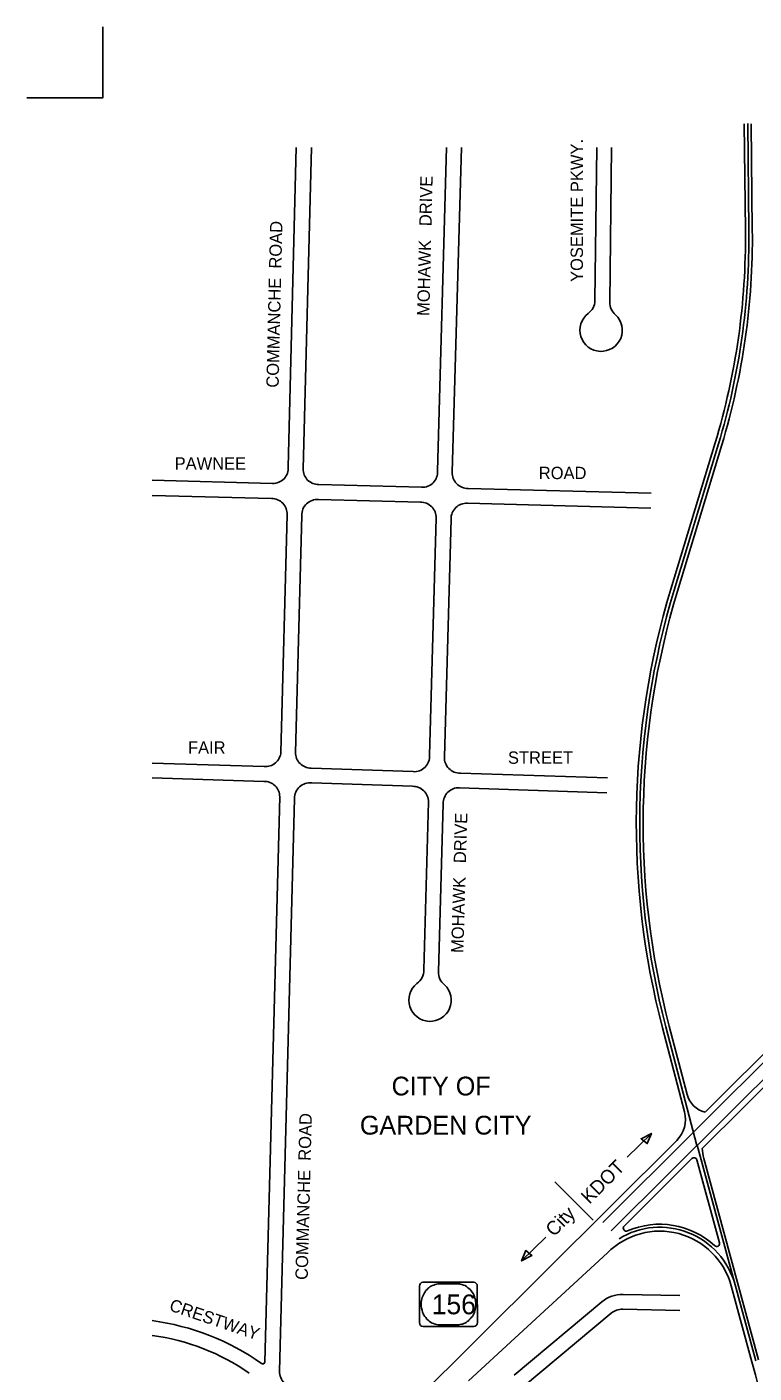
# Model space of a CAD drawing. Extents: x -155.21 to -154.573, y -33.693 to -32.918.
# Drawn here: x -155.21 to -154.931, y -33.434 to -32.918 of the extents above; entities that cross this region are included whole.
import ezdxf

# ---------------------------------------------------------------- set-up
doc = ezdxf.new("R2010")
doc.units = 0
for name, color, linetype in [('PL Inter City Label Text', 7, 'Continuous'), ('PL Inter Gray Bkgrd Streets', 7, 'Continuous'), ('PL Inter Maintenance Info', 7, 'Continuous'), ('PL Inter Plot Fence Markers', 7, 'Continuous'), ('PL Inter Road Lines', 7, 'Continuous'), ('PL Inter Route Shields', 7, 'Continuous')]:
    doc.layers.add(name, color=color, linetype=linetype)

msp = doc.modelspace()

# ---------------------------------------------------------------- linework, layer by layer
at = {"layer": 'PL Inter Gray Bkgrd Streets'}
for p, q in [((-155.10652778588326, -32.96415760328856), (-155.10962313925864, -33.08671502941581)), ((-155.10076182748134, -32.96415760328856), (-155.10391243172793, -33.08744410453971)), ((-155.04893290447419, -32.96415760328856), (-155.05236823098244, -33.088237961865744)), ((-155.04324904369815, -32.96415760328856), (-155.04671138549105, -33.088765825804046)), ((-154.99203356447316, -33.02293532647817), (-154.99129562256158, -32.96415760328856)), ((-154.98633723047044, -33.02353098323912), (-154.98561067283399, -32.96415760328856)), ((-155.16178766560688, -33.09180919463199), (-155.11568776261566, -33.09305500957277)), ((-155.097897044906, -33.093454508774876), (-155.0584883231595, -33.0945314517336)), ((-155.16178766560688, -33.09760766885573), (-155.11604326918456, -33.09880867250012)), ((-155.09806053947682, -33.09922381767923), (-155.05894247014038, -33.1002305940297)), ((-155.04067964932028, -33.09496068231989), (-154.970421988639, -33.09678841955496)), ((-155.04089418024242, -33.10066945573101), (-154.9705697926087, -33.10246831496225)), ((-155.11007028865774, -33.10502937015701), (-155.11245927870564, -33.196072964477274)), ((-155.10442171068297, -33.105312212340806), (-155.10681103007312, -33.19616079405859)), ((-155.05292719503862, -33.10633431260054), (-155.05543894823307, -33.19727440895026)), ((-155.04719984790265, -33.10671057175911), (-155.0497231717501, -33.19792493293558)), ((-155.16178766560688, -33.200299783731715), (-155.1189123792697, -33.201622263159926)), ((-155.100835020638, -33.20221641943845), (-155.06171270668773, -33.20356917215527)), ((-155.16178766560688, -33.20593730911101), (-155.11893771701182, -33.207286601991655)), ((-155.1006261109088, -33.2078926478635), (-155.0619981948534, -33.20919360196567)), ((-155.04362500789654, -33.20414653400549), (-154.98723227934988, -33.20594827077175)), ((-155.0440155803922, -33.209765590587985), (-154.9874169562962, -33.21162708686991)), ((-155.11290471350912, -33.21320405369681), (-155.11860092112357, -33.429900937571965)), ((-155.10721023069735, -33.21384775557463), (-155.11299519021225, -33.43352254716402)), ((-155.0558808603022, -33.21517722528965), (-155.05767912346144, -33.27960648276195)), ((-155.05021378056898, -33.215782246375746), (-155.05202789221715, -33.28029208837238)), ((-154.98124640115216, -33.40402589807344), (-154.95940707908528, -33.40448088394983)), ((-154.9893940828551, -33.40688508026173), (-155.0229966097396, -33.43494872908833)), ((-154.9857519599091, -33.41124604326288), (-155.0193544867936, -33.43930969208947)), ((-154.98136474668448, -33.409706483623026), (-154.95952542461757, -33.410161469499414))]:
    msp.add_line(p, q, dxfattribs=at)
for centre, radius, start, end in [((-154.99794206648676, -33.022961007028535), 0.005908557821954532, 304.03567331623657, 0.2490272294372744), ((-154.98043109359034, -33.0237001065339), 0.005908557821954532, 178.35977323604558, 231.6258747027723), ((-154.98964555207598, -33.03427376126049), 0.00812801721093852, 127.86892680072606, 46.96945753408477), ((-155.11551574164858, -33.08714895637945), 0.005908557821954532, 268.33166254872145, 4.211617760672482), ((-155.09800476875213, -33.08754693303619), 0.005908557821954532, 179.0028131254533, 271.0446650277844), ((-155.0582639568865, -33.088627155390185), 0.005908557821954532, 267.8237782632654, 3.776776635849501), ((-155.04080983779818, -33.08905355895098), 0.005908557821954532, 177.2087236239942, 271.2625507354719), ((-155.1159705721134, -33.104716783083994), 0.005908557821954532, 356.9674012486441, 90.70496736796963), ((-155.09851645302507, -33.10511475974073), 0.005908557821954532, 85.57456931626753, 181.91507094285595), ((-155.05883249496753, -33.10613812828663), 0.005908557821954532, 358.09723456320717, 91.0665000371788), ((-155.04129309516705, -33.10656453184742), 0.005908557821954532, 86.12874377337697, 181.41630547325337), ((-155.11835843205384, -33.19573972986062), 0.005908557821954532, 264.6204269881007, 356.7668805086529), ((-155.1009043129655, -33.19630826794168), 0.005908557821954532, 178.56978489477777, 270.6719489001963), ((-155.0613340625242, -33.1976727593362), 0.005908557821954532, 266.3257380491489, 3.8657693461773306), ((-155.04382308962778, -33.19824129741725), 0.005908557821954532, 176.93071940785285, 271.9211751006753), ((-155.11881326251867, -33.213193848948954), 0.005908557821954532, 359.9010436570991, 91.20693488947325), ((-155.10130228962223, -33.21376238703001), 0.005908557821954532, 83.42864106835495, 180.82785472377026), ((-155.06178889298906, -33.21509845152048), 0.005908557821954532, 359.2361015389774, 92.03004239786412), ((-155.04430634699665, -33.21566698960154), 0.005908557821954532, 87.179272621312, 181.11772547452824), ((-155.06357978794438, -33.27991179276056), 0.005908557821954532, 303.97989887488984, 2.9619356825953105), ((-155.05525085739748, -33.29119606704605), 0.008125967441498636, 128.2130933477695, 46.45968128664265), ((-155.046125668856, -33.28056561155377), 0.005908557821954532, 177.34667456455276, 233.34361874101862), ((-154.98150281647213, -33.41633383343088), 0.012310606060606058, 88.80651057592539, 129.86744556002577), ((-155.17421470730022, -33.50737075532984), 0.09409947166373903, 54.74099323891523, 82.41118883837542), ((-154.98150281647213, -33.41633383343088), 0.006628787878787878, 88.80651057592539, 129.86744556002577), ((-155.17339504865166, -33.504936944468554), 0.08595833776810818, 55.385336722373054, 82.23935696396501), ((-155.11939601405197, -33.42991345872045), 0.0007951915139904496, 231.26593598334074, 0.902221161936609), ((-155.10708716459692, -33.43360184952127), 0.005908557821954532, 179.2309753174765, 227.23336142641276)]:
    msp.add_arc(centre, radius, start, end, dxfattribs=at)
at = {"layer": 'PL Inter Maintenance Info'}
for p, q in [((-154.9334583438531, -32.955065823794094), (-154.93299617669814, -32.99589058914812)), ((-154.98902511210466, -33.37639042519251), (-154.68768995369587, -33.0765360292329)), ((-154.94465883109922, -33.077906856845885), (-154.96162626000614, -33.13398214018465)), ((-154.98581891665336, -33.37961245370776), (-154.69054064824985, -33.08578518416619)), ((-154.96481945996817, -33.30146986794622), (-154.95294343990568, -33.34689852721437)), ((-154.95287489913105, -33.34683032324943), (-154.9303499467894, -33.42947710363953)), ((-155.00736338923295, -33.36088889399188), (-154.99269386634822, -33.375558416876615))]:
    msp.add_line(p, q, dxfattribs=at)
for points in [[(-154.9796542904507, -33.351342061638306), (-154.9703403076667, -33.34226092842395), (-154.9742987503499, -33.34435657455033), (-154.9719702546539, -33.34621937110713), (-154.9703403076667, -33.34226092842395)], [(-155.01085613277695, -33.38207820482538), (-155.02017011556092, -33.39115933803974), (-155.01621167287774, -33.38906369191336), (-155.01854016857374, -33.387200895356564), (-155.02017011556092, -33.39115933803974)]]:
    msp.add_lwpolyline(points, dxfattribs=at)
for centre, radius, start, end in [((-155.20551659300705, -32.9989757259365), 0.2725378787878788, 343.1650758922254, 0.6486037588892444), ((-154.66614457000634, -33.22338988402224), 0.30871212121212116, 163.1650758922266, 194.6504689134235), ((-154.9671710852002, -33.40817636702424), 0.02992424242424242, 15.245388498515382, 121.46950360703912)]:
    msp.add_arc(centre, radius, start, end, dxfattribs=at)
at = {"layer": 'PL Inter Plot Fence Markers'}
msp.add_lwpolyline([(-155.2098292930948, -32.94511133080386), (-155.18072705954629, -32.945218209349186), (-155.18067498863817, -32.91798099899015)], dxfattribs=at)
at = {"layer": 'PL Inter Road Lines'}
for p, q in [((-154.9347840164828, -32.95508083140877), (-154.93432184932783, -32.99590559676279)), ((-154.9321323314283, -32.95508083140877), (-154.9316705040684, -32.99587558153343)), ((-154.94592777087223, -33.077522897209775), (-154.96289519977918, -33.13359818054854)), ((-154.9433898913262, -33.078290816482), (-154.96035732023316, -33.13436609982076)), ((-154.94978551421855, -33.334137416530076), (-154.85840697421352, -33.24320791111967)), ((-154.95085035400155, -33.34802196109779), (-154.85477462911123, -33.25241835279172)), ((-154.96610211286986, -33.30180518076061), (-154.9576787214958, -33.334026697278915)), ((-154.9635368070665, -33.30113455513182), (-154.95668705730003, -33.32733651054921)), ((-155.07689031149303, -33.46061762020617), (-154.96065740059623, -33.34495587840468)), ((-154.98082682389636, -33.37785112647225), (-154.9548072372934, -33.35195940024571)), ((-154.95290931514535, -33.352466096508785), (-154.9442615885261, -33.38419565366549)), ((-154.95031757973956, -33.35189190072872), (-154.92925357350416, -33.4291782927738)), ((-154.98726712305208, -33.38809588622979), (-155.0404920393222, -33.43722314673629)), ((-154.9397617530694, -33.4007060953809), (-154.93181177783637, -33.429875518127176))]:
    msp.add_line(p, q, dxfattribs=at)
for centre, radius, start, end in [((-155.20551659300705, -32.9989757259365), 0.2712121212121212, 343.1650758922254, 0.6486037588892444), ((-155.20551659300705, -32.9989757259365), 0.2738636363636363, 343.1650758922254, 0.6486037588892444), ((-154.66614457000634, -33.22338988402224), 0.31003787878787875, 163.1650758922266, 194.6504689134235), ((-154.66614457000634, -33.22338988402224), 0.30738636363636357, 163.1650758922266, 194.6504689134235), ((-154.9475252508595, -33.32494141901781), 0.009469696969696968, 194.65046891339185, 256.19112917314055), ((-154.96867288922445, -33.336900807116606), 0.011363636363636362, 314.8588776758121, 14.650468913394398), ((-154.95400568843058, -33.35276490737452), 0.0011363636363636363, 15.245388498878711, 134.8588776760093), ((-154.93569926926978, -33.34790775585226), 0.015151515151515148, 180.43187367494727, 195.24538849852868), ((-154.98002527503354, -33.37865663360106), 0.0011363636363636363, 134.8588776760093, 293.53042668742853), ((-154.9671710852002, -33.40817636702424), 0.031060606060606056, 47.3521911109641, 113.53042668766533), ((-154.9671710852002, -33.40817636702424), 0.028409090909090905, 15.245388498515382, 135.0221859364343), ((-154.94535796181134, -33.38449446453123), 0.0011363636363636363, 227.35219111127094, 15.245388498674913), ((-155.2808239403017, -33.52499697705239), 0.3617424242424242, 349.0370930876911, 15.245388498545461)]:
    msp.add_arc(centre, radius, start, end, dxfattribs=at)
at = {"layer": 'PL Inter Route Shields'}
for points in [[(-155.05928506851632, -33.414834166303535), (-155.05929366604298, -33.40085328094201)], [(-155.0579540743109, -33.399364757766676), (-155.0384633391873, -33.39937810336847)], [(-155.03712191559566, -33.40086846227564), (-155.037113318069, -33.41484934763717)], [(-155.0384529098011, -33.416337870812505), (-155.0579436449247, -33.41632452521071)]]:
    msp.add_lwpolyline(points, dxfattribs=at)
msp.add_lwpolyline([(-155.04478008198157, -33.39995117943255), (-155.05158986090402, -33.399946516673694), (-155.05217968427516, -33.39994611281269), (-155.05271577742857, -33.4001244785915), (-155.0533055641625, -33.40018365237222), (-155.05384162067836, -33.40042159579229), (-155.0543240935252, -33.40059999828573), (-155.0549137337104, -33.40089748263289), (-155.0553961699201, -33.401135462767584), (-155.0557712556047, -33.40155224925674), (-155.05614645120133, -33.401790302820714), (-155.05641436954807, -33.402088007456165), (-155.05684303890203, -33.40256433487192), (-155.05711084733682, -33.40304077243207), (-155.05737869240917, -33.403457632350495), (-155.05764653748116, -33.403874492268926), (-155.0579142726415, -33.40447008511205), (-155.05823555483406, -33.40518479652399), (-155.05839608601897, -33.405720885155134), (-155.05855654392906, -33.406376129069265), (-155.05860976122653, -33.40703144641266), (-155.05860924830586, -33.40786553339588), (-155.05860884529676, -33.408520887453925), (-155.05855471206954, -33.409355011151774), (-155.05828613425376, -33.41012970406645), (-155.05812487032506, -33.41078516826839), (-155.05785643905804, -33.41132155061664), (-155.05758789787947, -33.41203666588958), (-155.05726591958032, -33.412453929669006), (-155.0568902843374, -33.41293080780432), (-155.0564609555136, -33.4135268779382), (-155.05597811629522, -33.41394425186154), (-155.05554893402015, -33.41430201142851), (-155.05511975174508, -33.41465977099549), (-155.0544224679377, -33.41501771413565), (-155.05393977526813, -33.41519677749208), (-155.0533498053482, -33.415435491919986), (-155.05281352900886, -33.41555501434933), (-155.05211639175027, -33.41567464692306), (-155.05158018868565, -33.41567501406943), (-155.04477040976323, -33.41567967682828), (-155.04423420669863, -33.41568004397465), (-155.0437516972146, -33.41556121912293), (-155.0432155307872, -33.415502008628046), (-155.042840225279, -33.41544268798878), (-155.0423042054004, -33.415145166926514), (-155.04187531622284, -33.41502630536063), (-155.04144650031967, -33.41478828851081), (-155.0410177576909, -33.414431116378026), (-155.04069614576366, -33.41425260374115), (-155.04032102344186, -33.41389539489372), (-155.03983873378093, -33.413419104192116), (-155.03951730503965, -33.41294270334661), (-155.0390350153787, -33.41246641264547), (-155.03860649257348, -33.411751774662804), (-155.0382316267116, -33.41097752232377), (-155.03801765840606, -33.410143582199105), (-155.03785723713315, -33.40942876064326), (-155.03775043616633, -33.40871390237276), (-155.0376972555061, -33.40799900738764), (-155.03775127882173, -33.40734361661449), (-155.03780537541178, -33.406569070558845), (-155.0378593620902, -33.40597325742742), (-155.03802047946974, -33.405556103791895), (-155.0381817067613, -33.404960217231675), (-155.0385038682464, -33.4042450652441), (-155.0387723361506, -33.403649105254125), (-155.03914800803068, -33.40311264947708), (-155.03947002296707, -33.40263580805593), (-155.03989927851651, -33.4021588932055), (-155.04038208109768, -33.40180109692389), (-155.04070402275966, -33.401443410786186), (-155.04124048228496, -33.401026000148214), (-155.04183052547927, -33.40066813043733), (-155.04242049539914, -33.4004294160099), (-155.04311770593213, -33.40019062815319), (-155.0437076025776, -33.40007106900874), (-155.04397574074753, -33.40001130779383), (-155.04429749922355, -33.39995150986428)], close=True, dxfattribs=at)
for centre, major_axis, start_param, end_param in [((-155.05795315830784, -33.40085419837642), (-9.16864266116767e-06, 0.001489418465709648), 6.277028846743563, 7.847825173538459), ((-155.03846242333148, -33.400867543978116), (-9.16864266116767e-06, 0.001489418465709648), 4.706232519948666, 6.277028846743563), ((-155.05794456078064, -33.414835084601286), (9.168642661167853e-06, -0.001489418465709648), 4.706232519948666, 6.277028846743563), ((-155.03845382580428, -33.41484843020299), (9.168642661167853e-06, -0.001489418465709648), 6.277028846743563, 7.847825173538459)]:
    msp.add_ellipse(centre, major_axis=major_axis, ratio=0.8999999999999999, start_param=start_param, end_param=end_param, dxfattribs=at)

# ---------------------------------------------------------------- texts
at = {"layer": 'PL Inter City Label Text'}
for s, p in [('CITY OF', (-155.0699947945666, -33.32772841722518)), ('GARDEN CITY', (-155.08215490198853, -33.342737822564985))]:
    msp.add_text(s, height=0.007199999999999999, dxfattribs=at).set_placement(p)
at = {"layer": 'PL Inter Gray Bkgrd Streets'}
for s, rotation, p in [('YOSEMITE PKWY.', 89.99999846476551, (-154.9966086670196, -33.01576988864401)), ('MOHAWK   DRIVE', 88.64680651097937, (-155.05551009144696, -33.028859682285514)), ('COMMANCHE  ROAD', 88.67394408806051, (-155.113331518384, -33.05637072204182)), ('MOHAWK   DRIVE', 88.35256515229267, (-155.04246611385565, -33.27315186951902)), ('COMMANCHE  ROAD', 88.55889917264528, (-155.10217905530195, -33.39850337926066)), ('CRESTWAY', 341.1942098862413, (-155.15556395103374, -33.41007737750812))]:
    msp.add_text(s, height=0.004729999999999999, rotation=rotation, dxfattribs=at).set_placement(p)
for s, p in [('PAWNEE', (-155.15318405454167, -33.08774680970536)), ('ROAD', (-155.01355110183496, -33.09138545342409)), ('FAIR', (-155.14806721181216, -33.19667870603516)), ('STREET', (-155.0253766939209, -33.20054476498632))]:
    msp.add_text(s, height=0.004729999999999999, dxfattribs=at).set_placement(p)
at = {"layer": 'PL Inter Maintenance Info'}
for s, p in [('KDOT', (-154.99415916382577, -33.369648414222645)), ('City', (-155.00776573514122, -33.38216779982377))]:
    msp.add_text(s, height=0.005299999999999999, rotation=44.99999846474213, dxfattribs=at).set_placement(p)
at = {"layer": 'PL Inter Route Shields'}
msp.add_text('156', height=0.007579999999999998, dxfattribs=at).set_placement((-155.0545934957182, -33.41164131428971))

doc.saveas('drawing.dxf')
